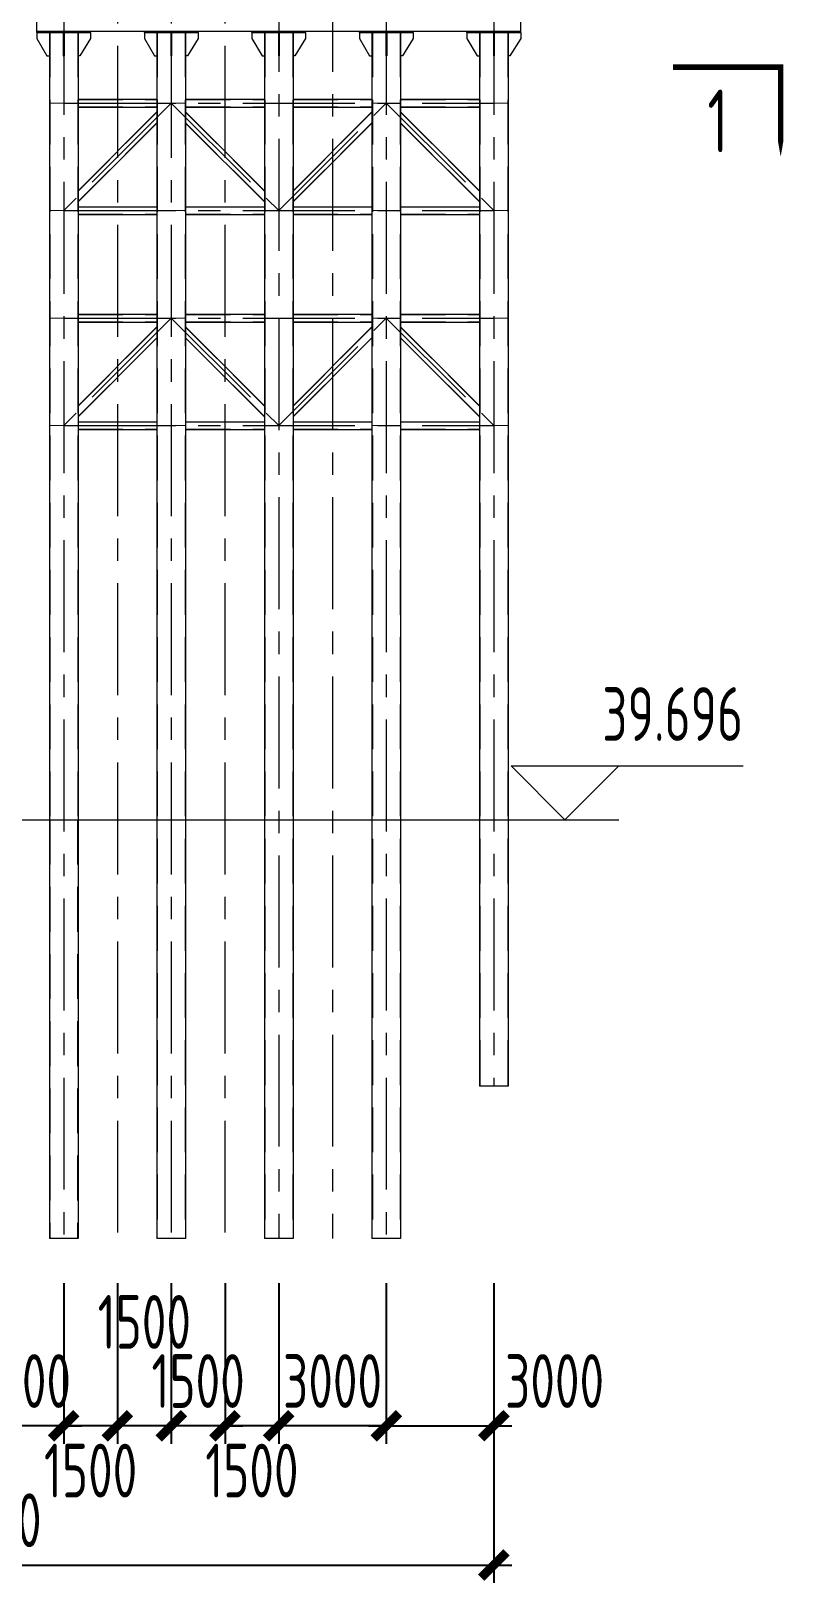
# Model space of a CAD drawing. Extents: x -2876908 to 633791, y -1383861 to 872234.
# Drawn here: x -1370273 to -1349186, y -1281595 to -1238281 of the extents above; entities that cross this region are included whole.
import ezdxf
from ezdxf.enums import TextEntityAlignment as Align

# ---------------------------------------------------------------- set-up
doc = ezdxf.new("R2010")
doc.units = 0
doc.header["$LTSCALE"] = 5
doc.header["$MEASUREMENT"] = 0
for name, pattern in [('CENTER', [2, 1.25, -0.25, 0.25, -0.25]), ('DASH', [0.35, 0.25, -0.1]), ('DASHED', [0.75, 0.5, -0.25])]:
    doc.linetypes.add(name, pattern=pattern)
doc.layers.get('0').update_dxf_attribs({"linetype": 'CONTINUOUS', "lineweight": 25})
doc.layers.get('DEFPOINTS').update_dxf_attribs({"color": 35, "linetype": 'CONTINUOUS', "lineweight": 13})
for name, color, linetype, lineweight in [('3中心线', 6, 'CENTER', 18), ('4虚线', 2, 'DASHED', 18), ('5标注', 3, 'CONTINUOUS', 15), ('6文本', 7, 'CONTINUOUS', 15), ('7边界线', 8, 'CONTINUOUS', 15), ('8轮廓线', 4, 'CONTINUOUS', 15), ('DIM', 3, 'CONTINUOUS', 0), ('THIN', 7, 'CONTINUOUS', 0)]:
    doc.layers.add(name, color=color, linetype=linetype, lineweight=lineweight)
doc.styles.add('TSSD_Dimension', font='tssdeng.shx', dxfattribs={"width": 0.7, "bigfont": 'hztxt.shx'})
doc.styles.add('TSSD_NORM', font='tssdeng.shx', dxfattribs={"width": 0.7, "bigfont": 'hztxt.shx'})
doc.dimstyles.new('TSSD_100_100', dxfattribs={"dimtxt": 300, "dimasz": 100, "dimexe": 100, "dimexo": 250, "dimgap": 100, "dimtad": 1, "dimdec": 0, "dimzin": 0, "dimdsep": 46, "dimtxsty": 'TSSD_Dimension', "dimblk": 'ARCHTICK', "dimblk1": 'ARCHTICK', "dimblk2": 'ARCHTICK', "dimcen": 0, "dimdle": 100, "dimclrt": 7, "dimadec": 0, "dimazin": 0, "dimtfac": 1, "dimtdec": 0, "dimtix": 1, "dimtmove": 2, "dimatfit": 3, "dimfxl": 1, "dimtolj": 1, "dimtzin": 0, "dimarcsym": 0})

# ---------------------------------------------------------------- blocks, each defined once
blk = doc.blocks.new('_ArchTick')
at = {"color": 0, "linetype": 'ByBlock', "const_width": 0.5}
blk.add_lwpolyline([(-0.707, -0.707), (0.707, 0.707)], dxfattribs=at)
blk = doc.blocks.new('*D2616')
at = {"layer": 'DEFPOINTS', "color": 0, "transparency": 16777216}
for p in [(-1386162, -1271982), (-1357362, -1271982), (-1357362, -1281095)]:
    blk.add_point(p, dxfattribs=at)
at = {"layer": 'DIM', "color": 0, "lineweight": -2, "transparency": 16777216}
for p, q in [((-1386162, -1273232), (-1386162, -1281595)), ((-1357362, -1273232), (-1357362, -1281595)), ((-1386662, -1281095), (-1356862, -1281095))]:
    blk.add_line(p, q, dxfattribs=at)
at = {"layer": 'DIM', "color": 0, "lineweight": -2, "transparency": 16777216, "xscale": 500, "yscale": 500, "zscale": 500, "rotation": 180}
blk.add_blockref('_ArchTick', (-1386162, -1281095), dxfattribs=at)
at = {"layer": 'DIM', "color": 0, "lineweight": -2, "transparency": 16777216, "xscale": 500, "yscale": 500, "zscale": 500}
blk.add_blockref('_ArchTick', (-1357362, -1281095), dxfattribs=at)
at = {"layer": 'DIM', "color": 7, "transparency": 16777216, "insert": (-1371762, -1279845), "char_height": 1500, "attachment_point": 5, "style": 'TSSD_Dimension'}
blk.add_mtext('\\A1;28800', dxfattribs=at)
blk = doc.blocks.new('*D2628')
at = {"layer": 'DEFPOINTS', "color": 0, "transparency": 16777216}
for p in [(-1363362, -1271982), (-1360362, -1271982), (-1363362, -1277209)]:
    blk.add_point(p, dxfattribs=at)
at = {"layer": 'DIM', "color": 0, "lineweight": -2, "transparency": 16777216}
for p, q in [((-1363362, -1273232), (-1363362, -1277709)), ((-1360362, -1273232), (-1360362, -1277709)), ((-1363362, -1277209), (-1363862, -1277209)), ((-1360362, -1277209), (-1363362, -1277209)), ((-1360362, -1277209), (-1359862, -1277209))]:
    blk.add_line(p, q, dxfattribs=at)
at = {"layer": 'DIM', "color": 0, "lineweight": -2, "transparency": 16777216, "xscale": 500, "yscale": 500, "zscale": 500}
blk.add_blockref('_ArchTick', (-1363362, -1277209), dxfattribs=at)
at = {"layer": 'DIM', "color": 0, "lineweight": -2, "transparency": 16777216, "xscale": 500, "yscale": 500, "zscale": 500, "rotation": 180}
blk.add_blockref('_ArchTick', (-1360362, -1277209), dxfattribs=at)
at = {"layer": 'DIM', "color": 7, "transparency": 16777216, "insert": (-1361862, -1275959), "char_height": 1500, "attachment_point": 5, "style": 'TSSD_Dimension'}
blk.add_mtext('\\A1;3000', dxfattribs=at)
blk = doc.blocks.new('*D2629')
at = {"layer": 'DEFPOINTS', "color": 0, "transparency": 16777216}
for p in [(-1364862, -1271982), (-1363362, -1271982), (-1364862, -1277209)]:
    blk.add_point(p, dxfattribs=at)
at = {"layer": 'DIM', "color": 0, "lineweight": -2, "transparency": 16777216}
for p, q in [((-1364862, -1273232), (-1364862, -1277709)), ((-1363362, -1273232), (-1363362, -1277709)), ((-1362862, -1277209), (-1365362, -1277209))]:
    blk.add_line(p, q, dxfattribs=at)
at = {"layer": 'DIM', "color": 0, "lineweight": -2, "transparency": 16777216, "xscale": 500, "yscale": 500, "zscale": 500, "rotation": 180}
blk.add_blockref('_ArchTick', (-1364862, -1277209), dxfattribs=at)
at = {"layer": 'DIM', "color": 0, "lineweight": -2, "transparency": 16777216, "xscale": 500, "yscale": 500, "zscale": 500}
blk.add_blockref('_ArchTick', (-1363362, -1277209), dxfattribs=at)
at = {"layer": 'DIM', "color": 7, "transparency": 16777216, "insert": (-1364112, -1278459), "char_height": 1500, "attachment_point": 5, "style": 'TSSD_Dimension'}
blk.add_mtext('\\A1;1500', dxfattribs=at)
blk = doc.blocks.new('*D2630')
at = {"layer": 'DEFPOINTS', "color": 0, "transparency": 16777216}
for p in [(-1366362, -1271982), (-1364862, -1271982), (-1366362, -1277209)]:
    blk.add_point(p, dxfattribs=at)
at = {"layer": 'DIM', "color": 0, "lineweight": -2, "transparency": 16777216}
for p, q in [((-1366362, -1273232), (-1366362, -1277709)), ((-1364862, -1273232), (-1364862, -1277709)), ((-1366362, -1277209), (-1366862, -1277209)), ((-1364862, -1277209), (-1366362, -1277209)), ((-1364862, -1277209), (-1364362, -1277209))]:
    blk.add_line(p, q, dxfattribs=at)
at = {"layer": 'DIM', "color": 0, "lineweight": -2, "transparency": 16777216, "xscale": 500, "yscale": 500, "zscale": 500}
blk.add_blockref('_ArchTick', (-1366362, -1277209), dxfattribs=at)
at = {"layer": 'DIM', "color": 0, "lineweight": -2, "transparency": 16777216, "xscale": 500, "yscale": 500, "zscale": 500, "rotation": 180}
blk.add_blockref('_ArchTick', (-1364862, -1277209), dxfattribs=at)
at = {"layer": 'DIM', "color": 7, "transparency": 16777216, "insert": (-1365612, -1275959), "char_height": 1500, "attachment_point": 5, "style": 'TSSD_Dimension'}
blk.add_mtext('\\A1;1500', dxfattribs=at)
blk = doc.blocks.new('*D2631')
at = {"layer": 'DEFPOINTS', "color": 0, "transparency": 16777216}
for p in [(-1367862, -1271982), (-1366362, -1271982), (-1367862, -1277209)]:
    blk.add_point(p, dxfattribs=at)
at = {"layer": 'DIM', "color": 0, "lineweight": -2, "transparency": 16777216}
for p, q in [((-1367862, -1273232), (-1367862, -1277709)), ((-1366362, -1273232), (-1366362, -1277709)), ((-1365862, -1277209), (-1368362, -1277209))]:
    blk.add_line(p, q, dxfattribs=at)
at = {"layer": 'DIM', "color": 0, "lineweight": -2, "transparency": 16777216, "xscale": 500, "yscale": 500, "zscale": 500, "rotation": 180}
blk.add_blockref('_ArchTick', (-1367862, -1277209), dxfattribs=at)
at = {"layer": 'DIM', "color": 0, "lineweight": -2, "transparency": 16777216, "xscale": 500, "yscale": 500, "zscale": 500}
blk.add_blockref('_ArchTick', (-1366362, -1277209), dxfattribs=at)
at = {"layer": 'DIM', "color": 7, "transparency": 16777216, "insert": (-1367112, -1274309), "char_height": 1500, "attachment_point": 5, "style": 'TSSD_Dimension'}
blk.add_mtext('\\A1;1500', dxfattribs=at)
blk = doc.blocks.new('*D2632')
at = {"layer": 'DEFPOINTS', "color": 0, "transparency": 16777216}
for p in [(-1371762, -1271982), (-1369362, -1271982), (-1371762, -1277209)]:
    blk.add_point(p, dxfattribs=at)
at = {"layer": 'DIM', "color": 0, "lineweight": -2, "transparency": 16777216}
for p, q in [((-1371762, -1273232), (-1371762, -1277709)), ((-1369362, -1273232), (-1369362, -1277709)), ((-1371762, -1277209), (-1372262, -1277209)), ((-1369362, -1277209), (-1371762, -1277209)), ((-1369362, -1277209), (-1368862, -1277209))]:
    blk.add_line(p, q, dxfattribs=at)
at = {"layer": 'DIM', "color": 0, "lineweight": -2, "transparency": 16777216, "xscale": 500, "yscale": 500, "zscale": 500}
blk.add_blockref('_ArchTick', (-1371762, -1277209), dxfattribs=at)
at = {"layer": 'DIM', "color": 0, "lineweight": -2, "transparency": 16777216, "xscale": 500, "yscale": 500, "zscale": 500, "rotation": 180}
blk.add_blockref('_ArchTick', (-1369362, -1277209), dxfattribs=at)
at = {"layer": 'DIM', "color": 7, "transparency": 16777216, "insert": (-1370562, -1275959), "char_height": 1500, "attachment_point": 5, "style": 'TSSD_Dimension'}
blk.add_mtext('\\A1;2400', dxfattribs=at)
blk = doc.blocks.new('*D2633')
at = {"layer": 'DEFPOINTS', "color": 0, "transparency": 16777216}
for p in [(-1360362, -1271982), (-1357362, -1271982), (-1357362, -1277209)]:
    blk.add_point(p, dxfattribs=at)
at = {"layer": 'DIM', "color": 0, "lineweight": -2, "transparency": 16777216}
for p, q in [((-1360362, -1273232), (-1360362, -1277709)), ((-1357362, -1273232), (-1357362, -1277709)), ((-1360862, -1277209), (-1356862, -1277209))]:
    blk.add_line(p, q, dxfattribs=at)
at = {"layer": 'DIM', "color": 0, "lineweight": -2, "transparency": 16777216, "xscale": 500, "yscale": 500, "zscale": 500, "rotation": 180}
blk.add_blockref('_ArchTick', (-1360362, -1277209), dxfattribs=at)
at = {"layer": 'DIM', "color": 0, "lineweight": -2, "transparency": 16777216, "xscale": 500, "yscale": 500, "zscale": 500}
blk.add_blockref('_ArchTick', (-1357362, -1277209), dxfattribs=at)
at = {"layer": 'DIM', "color": 7, "transparency": 16777216, "insert": (-1355668, -1275959), "char_height": 1500, "attachment_point": 5, "style": 'TSSD_Dimension'}
blk.add_mtext('\\A1;3000', dxfattribs=at)
blk = doc.blocks.new('*D2634')
at = {"layer": 'DEFPOINTS', "color": 0, "transparency": 16777216}
for p in [(-1369362, -1271982), (-1367862, -1271982), (-1369362, -1277209)]:
    blk.add_point(p, dxfattribs=at)
at = {"layer": 'DIM', "color": 0, "lineweight": -2, "transparency": 16777216}
for p, q in [((-1369362, -1273232), (-1369362, -1277709)), ((-1367862, -1273232), (-1367862, -1277709)), ((-1367362, -1277209), (-1369862, -1277209))]:
    blk.add_line(p, q, dxfattribs=at)
at = {"layer": 'DIM', "color": 0, "lineweight": -2, "transparency": 16777216, "xscale": 500, "yscale": 500, "zscale": 500, "rotation": 180}
blk.add_blockref('_ArchTick', (-1369362, -1277209), dxfattribs=at)
at = {"layer": 'DIM', "color": 0, "lineweight": -2, "transparency": 16777216, "xscale": 500, "yscale": 500, "zscale": 500}
blk.add_blockref('_ArchTick', (-1367862, -1277209), dxfattribs=at)
at = {"layer": 'DIM', "color": 7, "transparency": 16777216, "insert": (-1368612, -1278459), "char_height": 1500, "attachment_point": 5, "style": 'TSSD_Dimension'}
blk.add_mtext('\\A1;1500', dxfattribs=at)

msp = doc.modelspace()

# ---------------------------------------------------------------- linework, layer by layer
at = {"layer": '3中心线', "ltscale": 500}
for p, q in [((-1367862.202, -1233693.084), (-1367862.202, -1271982.089)), ((-1366362.202, -1233693.084), (-1366362.202, -1271982.089)), ((-1364862.202, -1233693.084), (-1364862.202, -1271982.089)), ((-1363362.202, -1236293.084), (-1363362.202, -1271982.089)), ((-1361862.202, -1236293.084), (-1361862.202, -1271982.089)), ((-1369362.202, -1237493.084), (-1369362.202, -1271982.089)), ((-1360362.202, -1237493.084), (-1360362.202, -1271982.089)), ((-1357362.202, -1237493.084), (-1357362.202, -1267733.422)), ((-1369362.202, -1240293.084), (-1357362.202, -1240293.084)), ((-1366362.202, -1240293.084), (-1369362.202, -1243293.084)), ((-1366362.202, -1240293.084), (-1363362.202, -1243293.084)), ((-1363362.202, -1243293.084), (-1360362.202, -1240293.084)), ((-1360362.202, -1240293.084), (-1357362.202, -1243293.084)), ((-1369362.202, -1243293.084), (-1357362.202, -1243293.084)), ((-1369362.202, -1246293.084), (-1357362.202, -1246293.084)), ((-1366362.202, -1246293.084), (-1369362.202, -1249293.084)), ((-1366362.202, -1246293.084), (-1363362.202, -1249293.084)), ((-1363362.202, -1249293.084), (-1360362.202, -1246293.084)), ((-1360362.202, -1246293.084), (-1357362.202, -1249293.084)), ((-1369362.202, -1249293.084), (-1357362.202, -1249293.084))]:
    msp.add_line(p, q, dxfattribs=at)
at = {"layer": '4虚线', "ltscale": 500}
for p, q in [((-1369752.202, -1238323.084), (-1369752.202, -1260293.084)), ((-1368972.202, -1238323.084), (-1368972.202, -1260293.084)), ((-1366750.202, -1238323.084), (-1366750.202, -1271982.089)), ((-1365974.202, -1238323.084), (-1365974.202, -1271982.089)), ((-1363750.202, -1238323.084), (-1363750.202, -1271982.089)), ((-1362974.202, -1238323.084), (-1362974.202, -1271982.089)), ((-1360750.202, -1238323.084), (-1360750.202, -1271982.089)), ((-1359974.202, -1238323.084), (-1359974.202, -1271982.089)), ((-1357750.202, -1238323.084), (-1357750.202, -1267733.422)), ((-1356974.202, -1238323.084), (-1356974.202, -1267733.422)), ((-1368962.202, -1240189.584), (-1366762.202, -1240189.584)), ((-1368962.202, -1240396.584), (-1366762.202, -1240396.584)), ((-1365962.202, -1240189.584), (-1363762.202, -1240189.584)), ((-1365962.202, -1240396.584), (-1363762.202, -1240396.584)), ((-1362962.202, -1240189.584), (-1360762.202, -1240189.584)), ((-1362962.202, -1240396.584), (-1360762.202, -1240396.584)), ((-1359962.202, -1240189.584), (-1357762.202, -1240189.584)), ((-1359962.202, -1240396.584), (-1357762.202, -1240396.584)), ((-1368962.202, -1242746.713), (-1366762.202, -1240546.713)), ((-1368962.202, -1243039.455), (-1366762.202, -1240839.455)), ((-1365962.202, -1240546.713), (-1363762.202, -1242746.713)), ((-1365962.202, -1240839.455), (-1363762.202, -1243039.455)), ((-1362962.202, -1242746.713), (-1360762.202, -1240546.713)), ((-1362962.202, -1243039.455), (-1360762.202, -1240839.455)), ((-1359962.202, -1240546.713), (-1357762.202, -1242746.713)), ((-1359962.202, -1240839.455), (-1357762.202, -1243039.455)), ((-1368962.202, -1243189.584), (-1366762.202, -1243189.584)), ((-1368962.202, -1243396.584), (-1366762.202, -1243396.584)), ((-1365962.202, -1243189.584), (-1363762.202, -1243189.584)), ((-1365962.202, -1243396.584), (-1363762.202, -1243396.584)), ((-1362962.202, -1243189.584), (-1360762.202, -1243189.584)), ((-1362962.202, -1243396.584), (-1360762.202, -1243396.584)), ((-1359962.202, -1243189.584), (-1357762.202, -1243189.584)), ((-1359962.202, -1243396.584), (-1357762.202, -1243396.584)), ((-1368962.202, -1246189.584), (-1366762.202, -1246189.584)), ((-1368962.202, -1246396.584), (-1366762.202, -1246396.584)), ((-1368962.202, -1248746.713), (-1366762.202, -1246546.713)), ((-1365962.202, -1246189.584), (-1363762.202, -1246189.584)), ((-1365962.202, -1246396.584), (-1363762.202, -1246396.584)), ((-1365962.202, -1246546.713), (-1363762.202, -1248746.713)), ((-1362962.202, -1246189.584), (-1360762.202, -1246189.584)), ((-1362962.202, -1246396.584), (-1360762.202, -1246396.584)), ((-1362962.202, -1248746.713), (-1360762.202, -1246546.713)), ((-1359962.202, -1246189.584), (-1357762.202, -1246189.584)), ((-1359962.202, -1246396.584), (-1357762.202, -1246396.584)), ((-1359962.202, -1246546.713), (-1357762.202, -1248746.713)), ((-1368962.202, -1249039.455), (-1366762.202, -1246839.455)), ((-1365962.202, -1246839.455), (-1363762.202, -1249039.455)), ((-1362962.202, -1249039.455), (-1360762.202, -1246839.455)), ((-1359962.202, -1246839.455), (-1357762.202, -1249039.455)), ((-1368962.202, -1249189.584), (-1366762.202, -1249189.584)), ((-1368962.202, -1249396.584), (-1366762.202, -1249396.584)), ((-1365962.202, -1249189.584), (-1363762.202, -1249189.584)), ((-1365962.202, -1249396.584), (-1363762.202, -1249396.584)), ((-1362962.202, -1249189.584), (-1360762.202, -1249189.584)), ((-1362962.202, -1249396.584), (-1360762.202, -1249396.584)), ((-1359962.202, -1249189.584), (-1357762.202, -1249189.584)), ((-1359962.202, -1249396.584), (-1357762.202, -1249396.584)), ((-1369750.202, -1260293.084), (-1369750.202, -1271982.089)), ((-1368974.202, -1260293.084), (-1368974.202, -1271982.089))]:
    msp.add_line(p, q, dxfattribs=at)
at = {"layer": '5标注', "flags": 128}
msp.add_lwpolyline([(-1352360.825, -1239289.297, 150, 150, 0), (-1349360.825, -1239289.297, 150, 150, 0), (-1349360.825, -1240789.297, 350, 0, 0), (-1349360.825, -1241789.297, 0, 0, 0)], format="xyseb", dxfattribs=at)
at = {"layer": '5标注', "linetype": 'DASH', "ltscale": 100, "const_width": 30, "flags": 128}
for points in [[(-1369762.202, -1240293.084), (-1368962.202, -1240293.084)], [(-1366762.202, -1240293.084), (-1365962.202, -1240293.084)], [(-1363762.202, -1240293.084), (-1362962.202, -1240293.084)], [(-1360762.202, -1240293.084), (-1359962.202, -1240293.084)], [(-1357762.202, -1240293.084), (-1356962.202, -1240293.084)], [(-1369762.202, -1243293.084), (-1368962.202, -1243293.084)], [(-1366762.202, -1243293.084), (-1365962.202, -1243293.084)], [(-1363762.202, -1243293.084), (-1362962.202, -1243293.084)], [(-1360762.202, -1243293.084), (-1359962.202, -1243293.084)], [(-1357762.202, -1243293.084), (-1356962.202, -1243293.084)], [(-1369762.202, -1246293.084), (-1368962.202, -1246293.084)], [(-1366762.202, -1246293.084), (-1365962.202, -1246293.084)], [(-1363762.202, -1246293.084), (-1362962.202, -1246293.084)], [(-1360762.202, -1246293.084), (-1359962.202, -1246293.084)], [(-1357762.202, -1246293.084), (-1356962.202, -1246293.084)], [(-1369762.202, -1249293.084), (-1368962.202, -1249293.084)], [(-1366762.202, -1249293.084), (-1365962.202, -1249293.084)], [(-1363762.202, -1249293.084), (-1362962.202, -1249293.084)], [(-1360762.202, -1249293.084), (-1359962.202, -1249293.084)], [(-1357762.202, -1249293.084), (-1356962.202, -1249293.084)]]:
    msp.add_lwpolyline(points, dxfattribs=at)
at = {"layer": '7边界线'}
msp.add_line((-1388103.183, -1260293.084), (-1355539.314, -1260293.084), dxfattribs=at)
at = {"layer": '8轮廓线'}
for p, q in [((-1370112.202, -1238293.084), (-1370112.202, -1237493.084)), ((-1356612.202, -1238293.084), (-1356612.202, -1237493.084)), ((-1356612.202, -1238293.084), (-1370112.202, -1238293.084)), ((-1370112.202, -1238323.084), (-1370112.202, -1238293.084)), ((-1368612.202, -1238293.084), (-1370112.202, -1238293.084)), ((-1370112.202, -1238323.084), (-1368612.202, -1238323.084)), ((-1370112.202, -1238323.084), (-1370112.202, -1238493.084)), ((-1368962.202, -1238293.084), (-1369762.202, -1238293.084)), ((-1369762.202, -1238323.084), (-1369762.202, -1260293.084)), ((-1369372.202, -1238323.084), (-1369372.202, -1238973.084)), ((-1369352.202, -1238323.084), (-1369352.202, -1238973.084)), ((-1368962.202, -1238323.084), (-1368962.202, -1260293.084)), ((-1368612.202, -1238323.084), (-1368612.202, -1238293.084)), ((-1368612.202, -1238323.084), (-1368612.202, -1238493.084)), ((-1367112.202, -1238323.084), (-1367112.202, -1238293.084)), ((-1365612.202, -1238293.084), (-1367112.202, -1238293.084)), ((-1367112.202, -1238323.084), (-1365612.202, -1238323.084)), ((-1367112.202, -1238323.084), (-1367112.202, -1238493.084)), ((-1365962.202, -1238293.084), (-1366762.202, -1238293.084)), ((-1366762.202, -1238323.084), (-1366762.202, -1271982.089)), ((-1366372.202, -1238323.084), (-1366372.202, -1238973.084)), ((-1366352.202, -1238323.084), (-1366352.202, -1238973.084)), ((-1365962.202, -1238323.084), (-1365962.202, -1271982.089)), ((-1365612.202, -1238323.084), (-1365612.202, -1238293.084)), ((-1365612.202, -1238323.084), (-1365612.202, -1238493.084)), ((-1364112.202, -1238323.084), (-1364112.202, -1238293.084)), ((-1362612.202, -1238293.084), (-1364112.202, -1238293.084)), ((-1364112.202, -1238323.084), (-1362612.202, -1238323.084)), ((-1364112.202, -1238323.084), (-1364112.202, -1238493.084)), ((-1362962.202, -1238293.084), (-1363762.202, -1238293.084)), ((-1363762.202, -1238323.084), (-1363762.202, -1271982.089)), ((-1363372.202, -1238323.084), (-1363372.202, -1238973.084)), ((-1363352.202, -1238323.084), (-1363352.202, -1238973.084)), ((-1362962.202, -1238323.084), (-1362962.202, -1271982.089)), ((-1362612.202, -1238323.084), (-1362612.202, -1238293.084)), ((-1362612.202, -1238323.084), (-1362612.202, -1238493.084)), ((-1361112.202, -1238323.084), (-1361112.202, -1238293.084)), ((-1359612.202, -1238293.084), (-1361112.202, -1238293.084)), ((-1361112.202, -1238323.084), (-1359612.202, -1238323.084)), ((-1361112.202, -1238323.084), (-1361112.202, -1238493.084)), ((-1359962.202, -1238293.084), (-1360762.202, -1238293.084)), ((-1360762.202, -1238323.084), (-1360762.202, -1271982.089)), ((-1360372.202, -1238323.084), (-1360372.202, -1238973.084)), ((-1360352.202, -1238323.084), (-1360352.202, -1238973.084)), ((-1359962.202, -1238323.084), (-1359962.202, -1271982.089)), ((-1359612.202, -1238323.084), (-1359612.202, -1238293.084)), ((-1359612.202, -1238323.084), (-1359612.202, -1238493.084)), ((-1358112.202, -1238323.084), (-1358112.202, -1238293.084)), ((-1356612.202, -1238293.084), (-1358112.202, -1238293.084)), ((-1358112.202, -1238323.084), (-1356612.202, -1238323.084)), ((-1358112.202, -1238323.084), (-1358112.202, -1238493.084)), ((-1356962.202, -1238293.084), (-1357762.202, -1238293.084)), ((-1357762.202, -1238323.084), (-1357762.202, -1267733.422)), ((-1357372.202, -1238323.084), (-1357372.202, -1238973.084)), ((-1357352.202, -1238323.084), (-1357352.202, -1238973.084)), ((-1356962.202, -1238323.084), (-1356962.202, -1267733.422)), ((-1356612.202, -1238323.084), (-1356612.202, -1238293.084)), ((-1356612.202, -1238323.084), (-1356612.202, -1238493.084)), ((-1370112.202, -1238493.084), (-1369827.906, -1238973.084)), ((-1368612.202, -1238493.084), (-1368912.202, -1238973.084)), ((-1367112.202, -1238493.084), (-1366827.906, -1238973.084)), ((-1365612.202, -1238493.084), (-1365912.202, -1238973.084)), ((-1364112.202, -1238493.084), (-1363827.906, -1238973.084)), ((-1362612.202, -1238493.084), (-1362912.202, -1238973.084)), ((-1361112.202, -1238493.084), (-1360827.906, -1238973.084)), ((-1359612.202, -1238493.084), (-1359912.202, -1238973.084)), ((-1358112.202, -1238493.084), (-1357827.906, -1238973.084)), ((-1356612.202, -1238493.084), (-1356912.202, -1238973.084)), ((-1369827.906, -1238973.084), (-1369762.202, -1238973.084)), ((-1369372.202, -1238973.084), (-1369352.202, -1238973.084)), ((-1368912.202, -1238973.084), (-1368962.202, -1238973.084)), ((-1366827.906, -1238973.084), (-1366762.202, -1238973.084)), ((-1366372.202, -1238973.084), (-1366352.202, -1238973.084)), ((-1365912.202, -1238973.084), (-1365962.202, -1238973.084)), ((-1363827.906, -1238973.084), (-1363762.202, -1238973.084)), ((-1363372.202, -1238973.084), (-1363352.202, -1238973.084)), ((-1362912.202, -1238973.084), (-1362962.202, -1238973.084)), ((-1360827.906, -1238973.084), (-1360762.202, -1238973.084)), ((-1360372.202, -1238973.084), (-1360352.202, -1238973.084)), ((-1359912.202, -1238973.084), (-1359962.202, -1238973.084)), ((-1357827.906, -1238973.084), (-1357762.202, -1238973.084)), ((-1357372.202, -1238973.084), (-1357352.202, -1238973.084)), ((-1356912.202, -1238973.084), (-1356962.202, -1238973.084)), ((-1368962.202, -1240183.584), (-1366762.202, -1240183.584)), ((-1368962.202, -1240402.584), (-1366762.202, -1240402.584)), ((-1365962.202, -1240183.584), (-1363762.202, -1240183.584)), ((-1365962.202, -1240402.584), (-1363762.202, -1240402.584)), ((-1362962.202, -1240183.584), (-1360762.202, -1240183.584)), ((-1362962.202, -1240402.584), (-1360762.202, -1240402.584)), ((-1359962.202, -1240183.584), (-1357762.202, -1240183.584)), ((-1359962.202, -1240402.584), (-1357762.202, -1240402.584)), ((-1368962.202, -1242738.228), (-1366762.202, -1240538.228)), ((-1368962.202, -1243047.941), (-1366762.202, -1240847.941)), ((-1365962.202, -1240538.228), (-1363762.202, -1242738.228)), ((-1365962.202, -1240847.941), (-1363762.202, -1243047.941)), ((-1362962.202, -1242738.228), (-1360762.202, -1240538.228)), ((-1362962.202, -1243047.941), (-1360762.202, -1240847.941)), ((-1359962.202, -1240538.228), (-1357762.202, -1242738.228)), ((-1359962.202, -1240847.941), (-1357762.202, -1243047.941)), ((-1368962.202, -1243183.584), (-1366762.202, -1243183.584)), ((-1368962.202, -1243402.584), (-1366762.202, -1243402.584)), ((-1365962.202, -1243183.584), (-1363762.202, -1243183.584)), ((-1365962.202, -1243402.584), (-1363762.202, -1243402.584)), ((-1362962.202, -1243183.584), (-1360762.202, -1243183.584)), ((-1362962.202, -1243402.584), (-1360762.202, -1243402.584)), ((-1359962.202, -1243183.584), (-1357762.202, -1243183.584)), ((-1359962.202, -1243402.584), (-1357762.202, -1243402.584)), ((-1368962.202, -1246183.584), (-1366762.202, -1246183.584)), ((-1368962.202, -1246402.584), (-1366762.202, -1246402.584)), ((-1368962.202, -1248738.228), (-1366762.202, -1246538.228)), ((-1365962.202, -1246183.584), (-1363762.202, -1246183.584)), ((-1365962.202, -1246402.584), (-1363762.202, -1246402.584)), ((-1365962.202, -1246538.228), (-1363762.202, -1248738.228)), ((-1362962.202, -1246183.584), (-1360762.202, -1246183.584)), ((-1362962.202, -1246402.584), (-1360762.202, -1246402.584)), ((-1362962.202, -1248738.228), (-1360762.202, -1246538.228)), ((-1359962.202, -1246183.584), (-1357762.202, -1246183.584)), ((-1359962.202, -1246402.584), (-1357762.202, -1246402.584)), ((-1359962.202, -1246538.228), (-1357762.202, -1248738.228)), ((-1368962.202, -1249047.941), (-1366762.202, -1246847.941)), ((-1365962.202, -1246847.941), (-1363762.202, -1249047.941)), ((-1362962.202, -1249047.941), (-1360762.202, -1246847.941)), ((-1359962.202, -1246847.941), (-1357762.202, -1249047.941)), ((-1368962.202, -1249183.584), (-1366762.202, -1249183.584)), ((-1368962.202, -1249402.584), (-1366762.202, -1249402.584)), ((-1365962.202, -1249183.584), (-1363762.202, -1249183.584)), ((-1365962.202, -1249402.584), (-1363762.202, -1249402.584)), ((-1362962.202, -1249183.584), (-1360762.202, -1249183.584)), ((-1362962.202, -1249402.584), (-1360762.202, -1249402.584)), ((-1359962.202, -1249183.584), (-1357762.202, -1249183.584)), ((-1359962.202, -1249402.584), (-1357762.202, -1249402.584)), ((-1369762.202, -1260293.084), (-1369762.202, -1271982.089)), ((-1368962.202, -1260293.084), (-1368962.202, -1271982.089)), ((-1356962.202, -1267733.422), (-1357762.202, -1267733.422)), ((-1368962.202, -1271982.089), (-1369762.202, -1271982.089)), ((-1365962.202, -1271982.089), (-1366762.202, -1271982.089)), ((-1362962.202, -1271982.089), (-1363762.202, -1271982.089)), ((-1359962.202, -1271982.089), (-1360762.202, -1271982.089))]:
    msp.add_line(p, q, dxfattribs=at)
at = {"layer": 'THIN'}
for p, q in [((-1355377.544, -1260293.084), (-1356877.544, -1258793.084)), ((-1356877.544, -1258793.084), (-1353877.544, -1258793.084)), ((-1355377.544, -1260293.084), (-1353877.544, -1258793.084)), ((-1353877.544, -1258793.084), (-1350411.197, -1258793.084)), ((-1356207.133, -1260293.084), (-1353877.544, -1260293.084))]:
    msp.add_line(p, q, dxfattribs=at)

# ---------------------------------------------------------------- texts
at = {"layer": '6文本', "style": 'TSSD_NORM', "width": 0.7}
msp.add_text('1', height=1750, dxfattribs=at).set_placement((-1351110.825, -1240789.297), align=Align.MIDDLE_CENTER)
at = {"layer": 'DIM', "color": 7, "style": 'TSSD_Dimension', "width": 0.7}
msp.add_text('39.696', height=1500, dxfattribs=at).set_placement((-1350411.197, -1258543.084), align=Align.BOTTOM_RIGHT)

# ---------------------------------------------------------------- dimensions: what is measured, and where the dimension line sits
at = {"layer": 'DIM'}
dim = msp.add_linear_dim(base=(-1357362.202, -1281095.18), p1=(-1386162.196, -1271982.089), p2=(-1357362.202, -1271982.089), dimstyle='TSSD_100_100', override={"dimtxt": 1500, "dimasz": 500, "dimexe": 500, "dimexo": 1250, "dimgap": 500, "dimdle": 500}, dxfattribs=at)
dim.commit()
dim.dimension.update_dxf_attribs({"geometry": '*D2616', "text_midpoint": (-1371762.199, -1279845.18)})
for base, p1, p2, picture, middle in [((-1371762.199, -1277208.822), (-1369362.202, -1271982.089), (-1371762.199, -1271982.089), '*D2632', (-1370562.2, -1275958.822)), ((-1366362.202, -1277208.822), (-1364862.202, -1271982.089), (-1366362.202, -1271982.089), '*D2630', (-1365612.202, -1275958.822)), ((-1363362.202, -1277208.822), (-1360362.202, -1271982.089), (-1363362.202, -1271982.089), '*D2628', (-1361862.202, -1275958.822))]:
    dim = msp.add_linear_dim(base=base, p1=p1, p2=p2, angle=180, dimstyle='TSSD_100_100', override={"dimtxt": 1500, "dimasz": 500, "dimexe": 500, "dimexo": 1250, "dimgap": 500, "dimdle": 500}, dxfattribs=at)
    dim.commit()
    dim.dimension.update_dxf_attribs({"geometry": picture, "text_midpoint": middle})
for base, p1, p2, picture, middle in [((-1369362.202, -1277208.822), (-1367862.202, -1271982.089), (-1369362.202, -1271982.089), '*D2634', (-1368612.202, -1278458.822)), ((-1367862.202, -1277208.822), (-1366362.202, -1271982.089), (-1367862.202, -1271982.089), '*D2631', (-1367112.202, -1274308.822)), ((-1364862.202, -1277208.822), (-1363362.202, -1271982.089), (-1364862.202, -1271982.089), '*D2629', (-1364112.202, -1278458.822)), ((-1357362.202, -1277208.822), (-1360362.202, -1271982.089), (-1357362.202, -1271982.089), '*D2633', (-1355667.971, -1275958.822))]:
    dim = msp.add_linear_dim(base=base, p1=p1, p2=p2, angle=180, dimstyle='TSSD_100_100', override={"dimtxt": 1500, "dimasz": 500, "dimexe": 500, "dimexo": 1250, "dimgap": 500, "dimdle": 500}, dxfattribs=at)
    dim.commit()
    dim.dimension.update_dxf_attribs({"geometry": picture, "text_midpoint": middle, "dimtype": 160})

doc.saveas('drawing.dxf')
